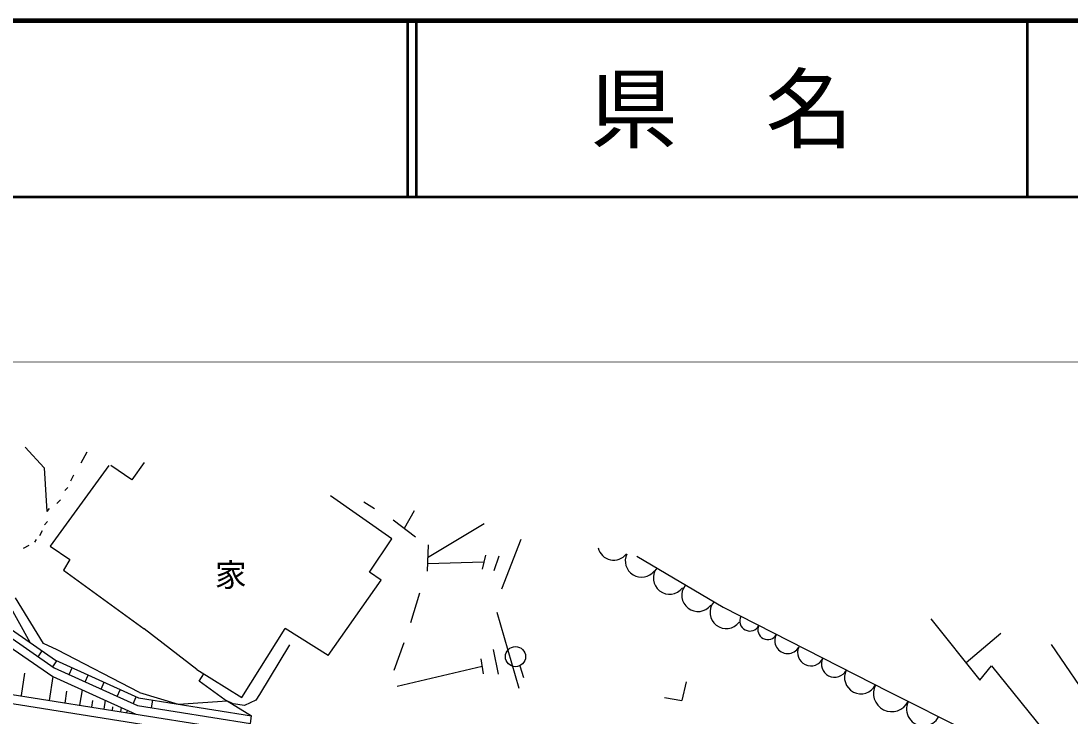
# Model space of a CAD drawing. Units: millimetres, scale not verified. Extents: x 40000 to 680000, y 20000 to 380000.
# Drawn here: x 275777 to 335436, y 340477 to 380000 of the extents above; entities that cross this region are included whole.
import ezdxf
from ezdxf.enums import TextEntityAlignment as Align

# ---------------------------------------------------------------- set-up
doc = ezdxf.new("R2010")
doc.units = ezdxf.units.MM
doc.header["$LTSCALE"] = 1000
for name, color, linetype, lineweight in [('M-BGD', 7, 'Continuous', 25), ('M-STR-HTXT', 7, 'Continuous', 13), ('M-TTL', 2, 'Continuous', 140), ('M-TTL-LINE', 7, 'Continuous', 50)]:
    doc.layers.add(name, color=color, linetype=linetype, lineweight=lineweight)
doc.layers.add('M-TTL-TXT', color=7, linetype='Continuous')
doc.styles.add('ＭＳ ゴシック', font='')
doc.styles.get('ＭＳ ゴシック').set_extended_font_data('MS Gothic')

msp = doc.modelspace()

# ---------------------------------------------------------------- linework, layer by layer
at = {"layer": 'M-BGD'}
for p, q in [((276023, 355762), (277087, 354596)), ((279521, 355475), (279190, 354864)), ((277087, 354596), (277253, 352104)), ((280774, 354724), (277438, 350139)), ((282084, 353903), (280879, 354719)), ((282780, 354891), (282084, 353903)), ((278762, 354165), (278601, 353825)), ((278440, 353465), (278272, 353301)), ((278021, 352773), (277811, 352553)), ((296867, 350554), (293377, 352993)), ((295278, 352652), (295891, 352276)), ((277381, 352271), (277253, 352104)), ((298138, 352140), (297576, 351146)), ((277291, 351536), (277122, 351353)), ((296945, 351624), (298208, 350669)), ((302122, 351410), (298905, 349463)), ((276981, 351011), (276825, 350730)), ((276634, 350509), (276546, 350359)), ((295595, 348648), (296867, 350554)), ((298929, 350213), (298882, 348713)), ((304212, 350523), (303112, 347698)), ((276220, 350167), (275896, 349995)), ((277438, 350139), (278556, 349386)), ((302199, 349616), (302001, 348822)), ((278556, 349386), (278199, 348780)), ((302100, 349219), (298895, 349126)), ((302957, 349564), (302661, 348728)), ((310797, 349566), (315703, 346671)), ((278199, 348780), (282784, 345444)), ((296255, 348196), (295595, 348648)), ((293246, 343924), (296255, 348196)), ((298448, 347471), (297925, 345772)), ((276295, 344667), (275035, 346951)), ((277065, 344606), (275473, 347193)), ((315703, 346671), (325104, 341868)), ((302830, 346386), (304099, 342064)), ((275000, 345576), (277741, 343652)), ((285774, 343117), (282784, 345444)), ((288344, 341535), (290792, 345456)), ((293246, 343924), (290792, 345456)), ((327519, 346011), (330313, 342521)), ((274900, 345148), (277672, 343217)), ((331508, 345163), (329526, 343505)), ((274786, 344661), (277594, 342723)), ((277835, 344244), (277065, 344606)), ((282511, 341811), (277835, 344244)), ((291039, 344526), (289340, 341697)), ((297557, 344641), (296984, 343061)), ((302635, 344259), (302918, 342860)), ((336808, 340968), (334379, 344553)), ((276763, 343850), (276991, 344178)), ((277741, 343652), (282463, 341505)), ((301933, 343737), (302062, 342872)), ((277584, 343279), (277819, 343616)), ((277672, 343217), (282394, 341071)), ((278514, 342834), (278690, 343220)), ((285774, 343117), (288344, 341535)), ((297162, 342167), (301997, 343304)), ((304138, 343333), (304364, 342664)), ((330313, 342521), (330962, 343322)), ((330962, 343322), (334314, 339195)), ((275979, 342914), (275795, 341637)), ((277594, 342723), (277377, 341360)), ((277594, 342723), (282316, 340577)), ((279425, 342420), (279600, 342806)), ((285918, 342456), (286175, 342870)), ((287370, 341399), (285918, 342456)), ((273360, 341998), (288749, 339556)), ((278366, 341890), (278279, 341217)), ((279261, 341965), (279114, 341085)), ((280335, 342006), (280511, 342393)), ((281246, 341593), (281417, 341971)), ((313608, 342416), (313358, 341356)), ((325104, 341868), (329648, 339604)), ((273282, 341504), (288840, 339036)), ((279845, 341367), (279794, 340977)), ((280573, 341369), (280498, 340865)), ((282156, 341179), (282331, 341565)), ((282463, 341505), (288896, 340485)), ((282511, 341811), (284720, 341147)), ((283255, 341380), (283186, 340945)), ((284742, 341144), (287500, 341344)), ((287838, 341176), (287370, 341399)), ((287500, 341344), (288896, 340485)), ((289135, 341379), (288490, 341083)), ((289340, 341697), (289135, 341379)), ((312380, 341534), (313358, 341356)), ((280987, 340992), (280959, 340792)), ((281479, 340957), (281446, 340715)), ((281799, 340751), (281786, 340661)), ((282394, 341071), (288827, 340050)), ((284622, 341177), (284625, 341162)), ((288490, 341083), (287838, 341176)), ((288827, 340050), (288896, 340485))]:
    msp.add_line(p, q, dxfattribs=at)
msp.add_circle((303899, 343853), 572, dxfattribs=at)
for centre, radius, start, end in [((309487, 350267), 923, 194.59734, 321.39908), ((311065, 349298), 923, 155.07761, 322.40036), ((312660, 348327), 923, 142.40036, 322.40036), ((314277, 347344), 923, 142.40036, 322.40036), ((315884, 346372), 923, 142.40036, 322.40036), ((317231, 345890), 580, 152.93832, 332.93832), ((318242, 345374), 555, 152.93832, 332.93832), ((319372, 344760), 732, 150.41403, 330.41403), ((320695, 344084), 755, 155.38705, 335.38705), ((322048, 343429), 749, 152.93832, 332.93832), ((323540, 342667), 927, 152.93832, 332.93832), ((325302, 341774), 1049, 153.28586, 333.28586), ((327104, 340872), 965, 153.51303, 333.51303)]:
    msp.add_arc(centre, radius, start, end, dxfattribs=at)
at = {"layer": 'M-STR-HTXT'}
msp.add_line((258051, 360588), (491797, 360656), dxfattribs=at)
at = {"layer": 'M-TTL'}
msp.add_line((680000, 380000), (40000, 380000), dxfattribs=at)
at = {"layer": 'M-TTL-LINE'}
for p, q in [((297750, 380000), (297750, 370000)), ((298250, 380000), (298250, 370000)), ((333000, 380000), (333000, 370000)), ((40000, 370000), (680000, 370000))]:
    msp.add_line(p, q, dxfattribs=at)

# ---------------------------------------------------------------- texts
at = {"layer": 'M-BGD', "style": 'ＭＳ ゴシック'}
msp.add_text('家', height=1320, dxfattribs=at).set_placement((286803, 347446), align=Align.BOTTOM_LEFT)
at = {"layer": 'M-TTL-TXT', "style": 'ＭＳ ゴシック'}
msp.add_text('県\u3000名', height=3666, dxfattribs=at).set_placement((315625, 375000), align=Align.MIDDLE_CENTER)

doc.saveas('drawing.dxf')
